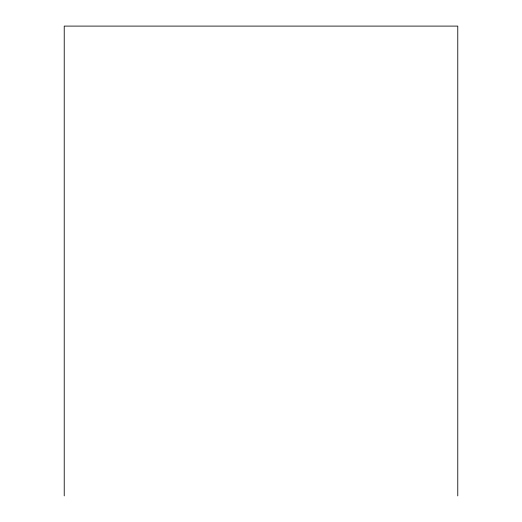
<?xml version="1.0" encoding="UTF-8"?>
<svg xmlns="http://www.w3.org/2000/svg" width="522" height="522" viewBox="0 0 522 522"><rect width="100%" height="100%" fill="white"/><g stroke="black" fill="none" stroke-linecap="round" stroke-linejoin="round"><path stroke-width="0.78" d="M457.774 495.9L457.774 26.1L64.226 26.1L64.226 495.9"/></g></svg>
